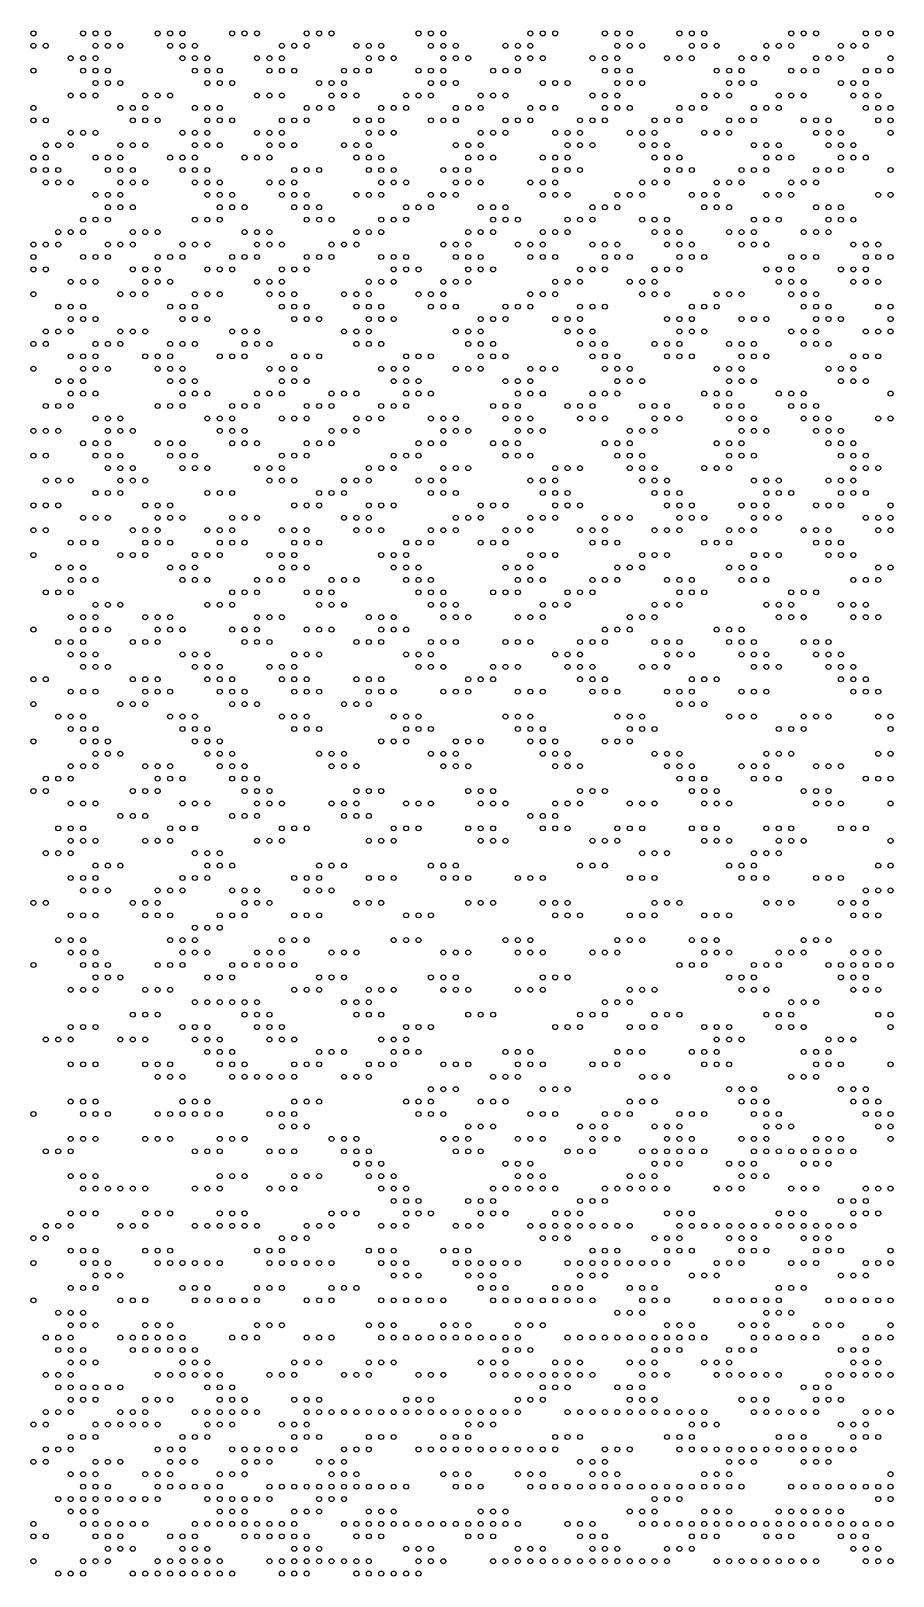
# Model space of a CAD drawing. Header units: millimetres. Extents: x 0 to 280, y 1 to 500.
# Drawn here: x -0.2 to 69.2, y 125.8 to 250.2 of the extents above; entities that cross this region are included whole.
import ezdxf

# ---------------------------------------------------------------- set-up
doc = ezdxf.new("R2010")
doc.units = ezdxf.units.MM
doc.layers.get('0').update_dxf_attribs({"linetype": 'CONTINUOUS'})

msp = doc.modelspace()

# ---------------------------------------------------------------- linework, layer by layer
for centre in [(0, 250), (4, 250), (5, 250), (6, 250), (10, 250), (11, 250), (12, 250), (16, 250), (17, 250), (18, 250), (22, 250), (23, 250), (24, 250), (31, 250), (32, 250), (33, 250), (40, 250), (41, 250), (42, 250), (46, 250), (47, 250), (48, 250), (52, 250), (53, 250), (54, 250), (61, 250), (62, 250), (63, 250), (67, 250), (68, 250), (69, 250), (0, 249), (1, 249), (5, 249), (6, 249), (7, 249), (11, 249), (12, 249), (13, 249), (20, 249), (21, 249), (22, 249), (26, 249), (27, 249), (28, 249), (32, 249), (33, 249), (34, 249), (38, 249), (39, 249), (40, 249), (47, 249), (48, 249), (49, 249), (53, 249), (54, 249), (55, 249), (59, 249), (60, 249), (61, 249), (65, 249), (66, 249), (67, 249), (3, 248), (4, 248), (5, 248), (12, 248), (13, 248), (14, 248), (18, 248), (19, 248), (20, 248), (27, 248), (28, 248), (29, 248), (33, 248), (34, 248), (35, 248), (39, 248), (40, 248), (41, 248), (45, 248), (46, 248), (47, 248), (51, 248), (52, 248), (53, 248), (57, 248), (58, 248), (59, 248), (63, 248), (64, 248), (65, 248), (69, 248), (0, 247), (4, 247), (5, 247), (6, 247), (13, 247), (14, 247), (15, 247), (19, 247), (20, 247), (21, 247), (25, 247), (26, 247), (27, 247), (31, 247), (32, 247), (33, 247), (37, 247), (38, 247), (39, 247), (46, 247), (47, 247), (48, 247), (55, 247), (56, 247), (57, 247), (61, 247), (62, 247), (63, 247), (67, 247), (68, 247), (69, 247), (3, 245), (4, 245), (5, 246), (5, 245), (6, 246), (7, 246), (9, 245), (10, 245), (11, 245), (14, 246), (15, 246), (16, 246), (18, 245), (19, 245), (20, 245), (23, 246), (24, 246), (24, 245), (25, 246), (25, 245), (26, 245), (30, 245), (31, 245), (32, 246), (32, 245), (33, 246), (34, 246), (36, 245), (37, 245), (38, 245), (41, 246), (42, 246), (43, 246), (45, 245), (46, 245), (47, 246), (47, 245), (48, 246), (49, 246), (54, 245), (55, 245), (56, 246), (56, 245), (57, 246), (58, 246), (60, 245), (61, 245), (62, 245), (65, 246), (66, 246), (66, 245), (67, 246), (67, 245), (68, 245), (0, 244), (7, 244), (8, 244), (9, 244), (13, 244), (14, 244), (15, 244), (22, 244), (23, 244), (24, 244), (28, 244), (29, 244), (30, 244), (34, 244), (35, 244), (36, 244), (40, 244), (41, 244), (42, 244), (46, 244), (47, 244), (48, 244), (52, 244), (53, 244), (54, 244), (58, 244), (59, 244), (60, 244), (67, 244), (68, 244), (69, 244), (0, 243), (1, 243), (8, 243), (9, 243), (10, 243), (14, 243), (15, 243), (16, 243), (20, 243), (21, 243), (22, 243), (26, 243), (27, 243), (28, 243), (32, 243), (33, 243), (34, 243), (38, 243), (39, 243), (40, 243), (44, 243), (45, 243), (46, 243), (50, 243), (51, 243), (52, 243), (56, 243), (57, 243), (58, 243), (62, 243), (63, 243), (64, 243), (68, 243), (69, 243), (3, 242), (4, 242), (5, 242), (12, 242), (13, 242), (14, 242), (18, 242), (19, 242), (20, 242), (27, 242), (28, 242), (29, 242), (36, 242), (37, 242), (38, 242), (42, 242), (43, 242), (44, 242), (48, 242), (49, 242), (50, 242), (54, 242), (55, 242), (56, 242), (63, 242), (64, 242), (65, 242), (69, 242), (0, 240), (1, 241), (1, 240), (2, 241), (3, 241), (5, 240), (6, 240), (7, 241), (7, 240), (8, 241), (9, 241), (11, 240), (12, 240), (13, 241), (13, 240), (14, 241), (15, 241), (17, 240), (18, 240), (19, 241), (19, 240), (20, 241), (21, 241), (25, 241), (26, 241), (26, 240), (27, 241), (27, 240), (28, 240), (34, 241), (35, 241), (35, 240), (36, 241), (36, 240), (37, 240), (41, 240), (42, 240), (43, 241), (43, 240), (44, 241), (45, 241), (49, 241), (50, 241), (50, 240), (51, 241), (51, 240), (52, 240), (58, 241), (59, 241), (59, 240), (60, 241), (60, 240), (61, 240), (64, 241), (65, 241), (65, 240), (66, 241), (66, 240), (67, 240), (0, 239), (1, 239), (2, 239), (6, 239), (7, 239), (8, 239), (12, 239), (13, 239), (14, 239), (21, 239), (22, 239), (23, 239), (27, 239), (28, 239), (29, 239), (33, 239), (34, 239), (35, 239), (42, 239), (43, 239), (44, 239), (51, 239), (52, 239), (53, 239), (57, 239), (58, 239), (59, 239), (63, 239), (64, 239), (65, 239), (69, 239), (1, 238), (2, 238), (3, 238), (7, 238), (8, 238), (9, 238), (13, 238), (14, 238), (15, 238), (19, 238), (20, 238), (21, 238), (28, 238), (29, 238), (30, 238), (34, 238), (35, 238), (36, 238), (40, 238), (41, 238), (42, 238), (49, 238), (50, 238), (51, 238), (55, 238), (56, 238), (57, 238), (61, 238), (62, 238), (63, 238), (5, 237), (6, 237), (7, 237), (14, 237), (15, 237), (16, 237), (20, 237), (21, 237), (22, 237), (26, 237), (27, 237), (28, 237), (32, 237), (33, 237), (34, 237), (41, 237), (42, 237), (43, 237), (47, 237), (48, 237), (49, 237), (53, 237), (54, 237), (55, 237), (59, 237), (60, 237), (61, 237), (68, 237), (69, 237), (4, 235), (5, 235), (6, 236), (6, 235), (7, 236), (8, 236), (13, 235), (14, 235), (15, 236), (15, 235), (16, 236), (17, 236), (21, 236), (22, 236), (22, 235), (23, 236), (23, 235), (24, 235), (28, 235), (29, 235), (30, 236), (30, 235), (31, 236), (32, 236), (36, 236), (37, 236), (37, 235), (38, 236), (38, 235), (39, 235), (43, 235), (44, 235), (45, 236), (45, 235), (46, 236), (47, 236), (49, 235), (50, 235), (51, 235), (54, 236), (55, 236), (56, 236), (58, 235), (59, 235), (60, 235), (63, 236), (64, 236), (64, 235), (65, 236), (65, 235), (66, 235), (2, 234), (3, 234), (4, 234), (8, 234), (9, 234), (10, 234), (17, 234), (18, 234), (19, 234), (26, 234), (27, 234), (28, 234), (35, 234), (36, 234), (37, 234), (41, 234), (42, 234), (43, 234), (50, 234), (51, 234), (52, 234), (56, 234), (57, 234), (58, 234), (62, 234), (63, 234), (64, 234), (0, 233), (1, 233), (2, 233), (6, 233), (7, 233), (8, 233), (12, 233), (13, 233), (14, 233), (18, 233), (19, 233), (20, 233), (24, 233), (25, 233), (26, 233), (33, 233), (34, 233), (35, 233), (39, 233), (40, 233), (41, 233), (45, 233), (46, 233), (47, 233), (51, 233), (52, 233), (53, 233), (57, 233), (58, 233), (59, 233), (66, 233), (67, 233), (68, 233), (0, 232), (4, 232), (5, 232), (6, 232), (10, 232), (11, 232), (12, 232), (16, 232), (17, 232), (18, 232), (22, 232), (23, 232), (24, 232), (28, 232), (29, 232), (30, 232), (34, 232), (35, 232), (36, 232), (40, 232), (41, 232), (42, 232), (46, 232), (47, 232), (48, 232), (52, 232), (53, 232), (54, 232), (61, 232), (62, 232), (63, 232), (67, 232), (68, 232), (69, 232), (0, 231), (1, 231), (3, 230), (4, 230), (5, 230), (8, 231), (9, 231), (9, 230), (10, 231), (10, 230), (11, 230), (14, 231), (15, 231), (16, 231), (18, 230), (19, 230), (20, 231), (20, 230), (21, 231), (22, 231), (27, 230), (28, 230), (29, 231), (29, 230), (30, 231), (31, 231), (33, 230), (34, 230), (35, 231), (35, 230), (36, 231), (37, 231), (42, 230), (43, 230), (44, 231), (44, 230), (45, 231), (46, 231), (48, 230), (49, 230), (50, 231), (50, 230), (51, 231), (52, 231), (59, 231), (60, 231), (60, 230), (61, 231), (61, 230), (62, 230), (65, 231), (66, 231), (66, 230), (67, 231), (67, 230), (68, 230), (0, 229), (7, 229), (8, 229), (9, 229), (13, 229), (14, 229), (15, 229), (19, 229), (20, 229), (21, 229), (25, 229), (26, 229), (27, 229), (31, 229), (32, 229), (33, 229), (40, 229), (41, 229), (42, 229), (49, 229), (50, 229), (51, 229), (55, 229), (56, 229), (57, 229), (61, 229), (62, 229), (63, 229), (2, 228), (3, 228), (4, 228), (11, 228), (12, 228), (13, 228), (20, 228), (21, 228), (22, 228), (26, 228), (27, 228), (28, 228), (32, 228), (33, 228), (34, 228), (38, 228), (39, 228), (40, 228), (44, 228), (45, 228), (46, 228), (53, 228), (54, 228), (55, 228), (62, 228), (63, 228), (64, 228), (68, 228), (69, 228), (3, 227), (4, 227), (5, 227), (12, 227), (13, 227), (14, 227), (21, 227), (22, 227), (23, 227), (27, 227), (28, 227), (29, 227), (36, 227), (37, 227), (38, 227), (42, 227), (43, 227), (44, 227), (51, 227), (52, 227), (53, 227), (57, 227), (58, 227), (59, 227), (63, 227), (64, 227), (65, 227), (69, 227), (0, 225), (1, 226), (1, 225), (2, 226), (3, 226), (5, 225), (6, 225), (7, 226), (7, 225), (8, 226), (9, 226), (11, 225), (12, 225), (13, 225), (16, 226), (17, 226), (17, 225), (18, 226), (18, 225), (19, 225), (25, 226), (26, 226), (26, 225), (27, 226), (27, 225), (28, 225), (34, 226), (35, 226), (35, 225), (36, 226), (36, 225), (37, 225), (43, 226), (44, 226), (44, 225), (45, 226), (45, 225), (46, 225), (50, 225), (51, 225), (52, 226), (52, 225), (53, 226), (54, 226), (56, 225), (57, 225), (58, 225), (61, 226), (62, 226), (62, 225), (63, 226), (63, 225), (64, 225), (67, 226), (68, 226), (69, 226), (3, 224), (4, 224), (5, 224), (9, 224), (10, 224), (11, 224), (15, 224), (16, 224), (17, 224), (21, 224), (22, 224), (23, 224), (30, 224), (31, 224), (32, 224), (36, 224), (37, 224), (38, 224), (45, 224), (46, 224), (47, 224), (51, 224), (52, 224), (53, 224), (57, 224), (58, 224), (59, 224), (66, 224), (67, 224), (68, 224), (0, 223), (4, 223), (5, 223), (6, 223), (10, 223), (11, 223), (12, 223), (19, 223), (20, 223), (21, 223), (28, 223), (29, 223), (30, 223), (34, 223), (35, 223), (36, 223), (40, 223), (41, 223), (42, 223), (46, 223), (47, 223), (48, 223), (55, 223), (56, 223), (57, 223), (64, 223), (65, 223), (66, 223), (2, 222), (3, 222), (4, 222), (11, 222), (12, 222), (13, 222), (20, 222), (21, 222), (22, 222), (29, 222), (30, 222), (31, 222), (38, 222), (39, 222), (40, 222), (47, 222), (48, 222), (49, 222), (56, 222), (57, 222), (58, 222), (65, 222), (66, 222), (67, 222), (1, 220), (2, 220), (3, 221), (3, 220), (4, 221), (5, 221), (10, 220), (11, 220), (12, 221), (12, 220), (13, 221), (14, 221), (16, 220), (17, 220), (18, 221), (18, 220), (19, 221), (20, 221), (22, 220), (23, 220), (24, 221), (24, 220), (25, 221), (26, 221), (28, 220), (29, 220), (30, 221), (30, 220), (31, 221), (32, 221), (37, 220), (38, 220), (39, 221), (39, 220), (40, 221), (41, 221), (43, 220), (44, 220), (45, 221), (45, 220), (46, 221), (47, 221), (49, 220), (50, 220), (51, 220), (54, 221), (55, 221), (55, 220), (56, 221), (56, 220), (57, 220), (60, 221), (61, 221), (61, 220), (62, 221), (62, 220), (63, 220), (69, 221), (5, 219), (6, 219), (7, 219), (14, 219), (15, 219), (16, 219), (20, 219), (21, 219), (22, 219), (26, 219), (27, 219), (28, 219), (32, 219), (33, 219), (34, 219), (38, 219), (39, 219), (40, 219), (44, 219), (45, 219), (46, 219), (50, 219), (51, 219), (52, 219), (56, 219), (57, 219), (58, 219), (62, 219), (63, 219), (64, 219), (68, 219), (69, 219), (0, 218), (1, 218), (2, 218), (6, 218), (7, 218), (8, 218), (15, 218), (16, 218), (17, 218), (24, 218), (25, 218), (26, 218), (33, 218), (34, 218), (35, 218), (39, 218), (40, 218), (41, 218), (48, 218), (49, 218), (50, 218), (57, 218), (58, 218), (59, 218), (63, 218), (64, 218), (65, 218), (4, 217), (5, 217), (6, 217), (10, 217), (11, 217), (12, 217), (16, 217), (17, 217), (18, 217), (22, 217), (23, 217), (24, 217), (31, 217), (32, 217), (33, 217), (37, 217), (38, 217), (39, 217), (46, 217), (47, 217), (48, 217), (55, 217), (56, 217), (57, 217), (64, 217), (65, 217), (66, 217), (0, 216), (1, 216), (5, 216), (6, 216), (7, 216), (11, 216), (12, 216), (13, 216), (20, 216), (21, 216), (22, 216), (29, 216), (30, 216), (31, 216), (38, 216), (39, 216), (40, 216), (47, 216), (48, 216), (49, 216), (56, 216), (57, 216), (58, 216), (65, 216), (66, 216), (67, 216), (1, 214), (2, 214), (3, 214), (6, 215), (7, 215), (7, 214), (8, 215), (8, 214), (9, 214), (12, 215), (13, 215), (14, 215), (18, 215), (19, 215), (19, 214), (20, 215), (20, 214), (21, 214), (25, 214), (26, 214), (27, 215), (27, 214), (28, 215), (29, 215), (31, 214), (32, 214), (33, 215), (33, 214), (34, 215), (35, 215), (40, 214), (41, 214), (42, 215), (42, 214), (43, 215), (44, 215), (48, 215), (49, 215), (49, 214), (50, 215), (50, 214), (51, 214), (54, 215), (55, 215), (56, 215), (58, 214), (59, 214), (60, 214), (64, 214), (65, 214), (66, 215), (66, 214), (67, 215), (68, 215), (5, 213), (6, 213), (7, 213), (14, 213), (15, 213), (16, 213), (23, 213), (24, 213), (25, 213), (32, 213), (33, 213), (34, 213), (41, 213), (42, 213), (43, 213), (50, 213), (51, 213), (52, 213), (59, 213), (60, 213), (61, 213), (65, 213), (66, 213), (67, 213), (0, 212), (1, 212), (2, 212), (9, 212), (10, 212), (11, 212), (21, 212), (22, 212), (23, 212), (27, 212), (28, 212), (29, 212), (36, 212), (37, 212), (38, 212), (42, 212), (43, 212), (44, 212), (51, 212), (52, 212), (53, 212), (57, 212), (58, 212), (59, 212), (63, 212), (64, 212), (65, 212), (69, 212), (4, 211), (5, 211), (6, 211), (10, 211), (11, 211), (12, 211), (16, 211), (17, 211), (18, 211), (25, 211), (26, 211), (27, 211), (34, 211), (35, 211), (36, 211), (40, 211), (41, 211), (42, 211), (46, 211), (47, 211), (48, 211), (52, 211), (53, 211), (54, 211), (58, 211), (59, 211), (60, 211), (67, 211), (68, 211), (69, 211), (0, 210), (1, 210), (3, 209), (4, 209), (5, 209), (8, 210), (9, 210), (9, 209), (10, 210), (10, 209), (11, 209), (14, 210), (15, 210), (15, 209), (16, 210), (16, 209), (17, 209), (20, 210), (21, 210), (21, 209), (22, 210), (22, 209), (23, 209), (26, 210), (27, 210), (28, 210), (30, 209), (31, 209), (32, 210), (32, 209), (33, 210), (34, 210), (36, 209), (37, 209), (38, 210), (38, 209), (39, 210), (40, 210), (44, 210), (45, 210), (45, 209), (46, 210), (46, 209), (47, 209), (50, 210), (51, 210), (52, 210), (54, 209), (55, 209), (56, 210), (56, 209), (57, 210), (58, 210), (62, 210), (63, 210), (63, 209), (64, 210), (64, 209), (65, 209), (68, 210), (69, 210), (0, 208), (7, 208), (8, 208), (9, 208), (13, 208), (14, 208), (15, 208), (19, 208), (20, 208), (21, 208), (28, 208), (29, 208), (30, 208), (40, 208), (41, 208), (42, 208), (49, 208), (50, 208), (51, 208), (58, 208), (59, 208), (60, 208), (64, 208), (65, 208), (66, 208), (2, 207), (3, 207), (4, 207), (11, 207), (12, 207), (13, 207), (20, 207), (21, 207), (22, 207), (29, 207), (30, 207), (31, 207), (38, 207), (39, 207), (40, 207), (47, 207), (48, 207), (49, 207), (56, 207), (57, 207), (58, 207), (68, 207), (69, 207), (3, 206), (4, 206), (5, 206), (12, 206), (13, 206), (14, 206), (18, 206), (19, 206), (20, 206), (24, 206), (25, 206), (26, 206), (30, 206), (31, 206), (32, 206), (39, 206), (40, 206), (41, 206), (45, 206), (46, 206), (47, 206), (51, 206), (52, 206), (53, 206), (57, 206), (58, 206), (59, 206), (66, 206), (67, 206), (68, 206), (1, 205), (2, 205), (3, 205), (5, 204), (6, 204), (7, 204), (14, 204), (15, 204), (16, 205), (16, 204), (17, 205), (18, 205), (22, 205), (23, 205), (23, 204), (24, 205), (24, 204), (25, 204), (31, 205), (32, 205), (32, 204), (33, 205), (33, 204), (34, 204), (37, 205), (38, 205), (39, 205), (41, 204), (42, 204), (43, 205), (43, 204), (44, 205), (45, 205), (50, 204), (51, 204), (52, 205), (52, 204), (53, 205), (54, 205), (59, 204), (60, 204), (61, 205), (61, 204), (62, 205), (63, 205), (65, 204), (66, 204), (67, 204), (3, 203), (4, 203), (5, 203), (9, 203), (10, 203), (11, 203), (18, 203), (19, 203), (20, 203), (27, 203), (28, 203), (29, 203), (33, 203), (34, 203), (35, 203), (39, 203), (40, 203), (41, 203), (48, 203), (49, 203), (50, 203), (60, 203), (61, 203), (62, 203), (66, 203), (67, 203), (68, 203), (0, 202), (4, 202), (5, 202), (6, 202), (10, 202), (11, 202), (12, 202), (16, 202), (17, 202), (18, 202), (22, 202), (23, 202), (24, 202), (28, 202), (29, 202), (30, 202), (46, 202), (47, 202), (48, 202), (55, 202), (56, 202), (57, 202), (2, 201), (3, 201), (4, 201), (8, 201), (9, 201), (10, 201), (17, 201), (18, 201), (19, 201), (26, 201), (27, 201), (28, 201), (32, 201), (33, 201), (34, 201), (38, 201), (39, 201), (40, 201), (44, 201), (45, 201), (46, 201), (50, 201), (51, 201), (52, 201), (56, 201), (57, 201), (58, 201), (62, 201), (63, 201), (64, 201), (3, 200), (4, 200), (4, 199), (5, 200), (5, 199), (6, 199), (12, 200), (13, 200), (13, 199), (14, 200), (14, 199), (15, 199), (19, 199), (20, 199), (21, 200), (21, 199), (22, 200), (23, 200), (30, 200), (31, 200), (31, 199), (32, 200), (32, 199), (33, 199), (37, 199), (38, 199), (39, 199), (42, 200), (43, 200), (43, 199), (44, 200), (44, 199), (45, 199), (49, 199), (50, 199), (51, 200), (51, 199), (52, 200), (53, 200), (57, 200), (58, 200), (58, 199), (59, 200), (59, 199), (60, 199), (63, 200), (64, 200), (64, 199), (65, 200), (65, 199), (66, 199), (0, 198), (1, 198), (8, 198), (9, 198), (10, 198), (14, 198), (15, 198), (16, 198), (20, 198), (21, 198), (22, 198), (26, 198), (27, 198), (28, 198), (35, 198), (36, 198), (37, 198), (44, 198), (45, 198), (46, 198), (53, 198), (54, 198), (55, 198), (65, 198), (66, 198), (67, 198), (3, 197), (4, 197), (5, 197), (9, 197), (10, 197), (11, 197), (15, 197), (16, 197), (17, 197), (21, 197), (22, 197), (23, 197), (27, 197), (28, 197), (29, 197), (33, 197), (34, 197), (35, 197), (39, 197), (40, 197), (41, 197), (45, 197), (46, 197), (47, 197), (51, 197), (52, 197), (53, 197), (57, 197), (58, 197), (59, 197), (66, 197), (67, 197), (68, 197), (0, 196), (7, 196), (8, 196), (9, 196), (16, 196), (17, 196), (18, 196), (25, 196), (26, 196), (27, 196), (52, 196), (53, 196), (54, 196), (2, 195), (3, 195), (3, 194), (4, 195), (4, 194), (5, 194), (11, 195), (12, 195), (12, 194), (13, 195), (13, 194), (14, 194), (20, 195), (21, 195), (21, 194), (22, 195), (22, 194), (23, 194), (29, 195), (30, 195), (30, 194), (31, 195), (31, 194), (32, 194), (38, 195), (39, 195), (39, 194), (40, 195), (40, 194), (41, 194), (47, 195), (48, 195), (48, 194), (49, 195), (49, 194), (50, 194), (56, 195), (57, 195), (58, 195), (60, 194), (61, 194), (62, 195), (62, 194), (63, 195), (64, 195), (68, 195), (69, 195), (69, 194), (0, 193), (4, 193), (5, 193), (6, 193), (13, 193), (14, 193), (15, 193), (28, 193), (29, 193), (30, 193), (34, 193), (35, 193), (36, 193), (40, 193), (41, 193), (42, 193), (46, 193), (47, 193), (48, 193), (5, 192), (6, 192), (7, 192), (14, 192), (15, 192), (16, 192), (23, 192), (24, 192), (25, 192), (32, 192), (33, 192), (34, 192), (41, 192), (42, 192), (43, 192), (50, 192), (51, 192), (52, 192), (59, 192), (60, 192), (61, 192), (68, 192), (69, 192), (3, 191), (4, 191), (5, 191), (9, 191), (10, 191), (11, 191), (15, 191), (16, 191), (17, 191), (24, 191), (25, 191), (26, 191), (33, 191), (34, 191), (35, 191), (42, 191), (43, 191), (44, 191), (51, 191), (52, 191), (53, 191), (57, 191), (58, 191), (59, 191), (63, 191), (64, 191), (65, 191), (0, 189), (1, 190), (1, 189), (2, 190), (3, 190), (8, 189), (9, 189), (10, 190), (10, 189), (11, 190), (12, 190), (16, 190), (17, 190), (17, 189), (18, 190), (18, 189), (19, 189), (26, 189), (27, 189), (28, 189), (35, 189), (36, 189), (37, 189), (44, 189), (45, 189), (46, 189), (52, 190), (53, 190), (53, 189), (54, 190), (54, 189), (55, 189), (58, 190), (59, 190), (60, 190), (62, 189), (63, 189), (64, 189), (67, 190), (68, 190), (69, 190), (3, 188), (4, 188), (5, 188), (12, 188), (13, 188), (14, 188), (18, 188), (19, 188), (20, 188), (24, 188), (25, 188), (26, 188), (30, 188), (31, 188), (32, 188), (36, 188), (37, 188), (38, 188), (42, 188), (43, 188), (44, 188), (48, 188), (49, 188), (50, 188), (54, 188), (55, 188), (56, 188), (63, 188), (64, 188), (65, 188), (69, 188), (7, 187), (8, 187), (9, 187), (16, 187), (17, 187), (18, 187), (25, 187), (26, 187), (27, 187), (40, 187), (41, 187), (42, 187), (2, 186), (3, 186), (4, 186), (11, 186), (12, 186), (13, 186), (20, 186), (21, 186), (22, 186), (29, 186), (30, 186), (31, 186), (35, 186), (36, 186), (37, 186), (41, 186), (42, 186), (43, 186), (47, 186), (48, 186), (49, 186), (53, 186), (54, 186), (55, 186), (59, 186), (60, 186), (61, 186), (65, 186), (66, 186), (67, 186), (1, 184), (2, 184), (3, 185), (3, 184), (4, 185), (5, 185), (9, 185), (10, 185), (11, 185), (13, 184), (14, 184), (15, 184), (18, 185), (19, 185), (20, 185), (27, 185), (28, 185), (29, 185), (36, 185), (37, 185), (38, 185), (45, 185), (46, 185), (47, 185), (49, 184), (50, 184), (51, 184), (54, 185), (55, 185), (56, 185), (58, 184), (59, 184), (60, 185), (60, 184), (61, 185), (62, 185), (69, 185), (5, 183), (6, 183), (7, 183), (14, 183), (15, 183), (16, 183), (23, 183), (24, 183), (25, 183), (32, 183), (33, 183), (34, 183), (44, 183), (45, 183), (46, 183), (56, 183), (57, 183), (58, 183), (68, 183), (69, 183), (3, 182), (4, 182), (5, 182), (12, 182), (13, 182), (14, 182), (21, 182), (22, 182), (23, 182), (27, 182), (28, 182), (29, 182), (33, 182), (34, 182), (35, 182), (39, 182), (40, 182), (41, 182), (48, 182), (49, 182), (50, 182), (57, 182), (58, 182), (59, 182), (63, 182), (64, 182), (65, 182), (4, 181), (5, 181), (6, 181), (10, 181), (11, 181), (12, 181), (16, 181), (17, 181), (18, 181), (22, 181), (23, 181), (24, 181), (67, 181), (68, 181), (69, 181), (0, 180), (1, 180), (3, 179), (4, 179), (5, 179), (8, 180), (9, 180), (9, 179), (10, 180), (10, 179), (11, 179), (15, 179), (16, 179), (17, 180), (17, 179), (18, 180), (19, 180), (21, 179), (22, 179), (23, 179), (26, 180), (27, 180), (28, 180), (30, 179), (31, 179), (32, 179), (35, 180), (36, 180), (37, 180), (41, 180), (42, 180), (42, 179), (43, 180), (43, 179), (44, 179), (48, 179), (49, 179), (50, 180), (50, 179), (51, 180), (52, 180), (54, 179), (55, 179), (56, 179), (59, 180), (60, 180), (61, 180), (65, 180), (66, 180), (66, 179), (67, 180), (67, 179), (68, 179), (13, 178), (14, 178), (15, 178), (2, 177), (3, 177), (4, 177), (11, 177), (12, 177), (13, 177), (20, 177), (21, 177), (22, 177), (29, 177), (30, 177), (31, 177), (38, 177), (39, 177), (40, 177), (47, 177), (48, 177), (49, 177), (53, 177), (54, 177), (55, 177), (62, 177), (63, 177), (64, 177), (3, 176), (4, 176), (5, 176), (12, 176), (13, 176), (14, 176), (18, 176), (19, 176), (20, 176), (24, 176), (25, 176), (26, 176), (33, 176), (34, 176), (35, 176), (39, 176), (40, 176), (41, 176), (45, 176), (46, 176), (47, 176), (54, 176), (55, 176), (56, 176), (60, 176), (61, 176), (62, 176), (66, 176), (67, 176), (68, 176), (0, 175), (4, 175), (5, 175), (5, 174), (6, 175), (6, 174), (7, 174), (10, 175), (11, 175), (12, 175), (14, 174), (15, 174), (16, 175), (16, 174), (17, 175), (18, 175), (19, 175), (20, 175), (21, 175), (23, 174), (24, 174), (25, 174), (32, 174), (33, 174), (34, 174), (41, 174), (42, 174), (43, 174), (52, 175), (53, 175), (54, 175), (56, 174), (57, 174), (58, 175), (58, 174), (59, 175), (60, 175), (64, 175), (65, 175), (65, 174), (66, 175), (66, 174), (67, 175), (67, 174), (68, 175), (69, 175), (3, 173), (4, 173), (5, 173), (9, 173), (10, 173), (11, 173), (21, 173), (22, 173), (23, 173), (27, 173), (28, 173), (29, 173), (33, 173), (34, 173), (35, 173), (39, 173), (40, 173), (41, 173), (48, 173), (49, 173), (50, 173), (57, 173), (58, 173), (59, 173), (66, 173), (67, 173), (68, 173), (13, 172), (14, 172), (15, 172), (16, 172), (17, 172), (18, 172), (25, 172), (26, 172), (27, 172), (46, 172), (47, 172), (48, 172), (61, 172), (62, 172), (63, 172), (8, 171), (9, 171), (10, 171), (17, 171), (18, 171), (19, 171), (26, 171), (27, 171), (28, 171), (35, 171), (36, 171), (37, 171), (44, 171), (45, 171), (46, 171), (50, 171), (51, 171), (52, 171), (59, 171), (60, 171), (61, 171), (68, 171), (69, 171), (1, 169), (2, 169), (3, 170), (3, 169), (4, 170), (5, 170), (7, 169), (8, 169), (9, 169), (12, 170), (13, 170), (13, 169), (14, 170), (14, 169), (15, 169), (18, 170), (19, 170), (19, 169), (20, 170), (20, 169), (21, 169), (28, 169), (29, 169), (30, 170), (30, 169), (31, 170), (32, 170), (42, 170), (43, 170), (44, 170), (48, 170), (49, 170), (50, 170), (54, 170), (55, 170), (55, 169), (56, 170), (56, 169), (57, 169), (60, 170), (61, 170), (62, 170), (64, 169), (65, 169), (66, 169), (69, 170), (14, 168), (15, 168), (16, 168), (23, 168), (24, 168), (25, 168), (29, 168), (30, 168), (31, 168), (38, 168), (39, 168), (40, 168), (47, 168), (48, 168), (49, 168), (53, 168), (54, 168), (55, 168), (62, 168), (63, 168), (64, 168), (3, 167), (4, 167), (5, 167), (9, 167), (10, 167), (11, 167), (15, 167), (16, 167), (17, 167), (21, 167), (22, 167), (23, 167), (27, 167), (28, 167), (29, 167), (33, 167), (34, 167), (35, 167), (39, 167), (40, 167), (41, 167), (45, 167), (46, 167), (47, 167), (54, 167), (55, 167), (56, 167), (63, 167), (64, 167), (65, 167), (69, 167), (10, 166), (11, 166), (12, 166), (16, 166), (17, 166), (18, 166), (19, 166), (20, 166), (21, 166), (25, 166), (26, 166), (27, 166), (37, 166), (38, 166), (39, 166), (49, 166), (50, 166), (51, 166), (61, 166), (62, 166), (63, 166), (32, 165), (33, 165), (34, 165), (41, 165), (42, 165), (43, 165), (56, 165), (57, 165), (58, 165), (65, 165), (66, 165), (67, 165), (0, 163), (3, 164), (4, 164), (4, 163), (5, 164), (5, 163), (6, 163), (10, 163), (11, 163), (12, 164), (12, 163), (13, 164), (13, 163), (14, 164), (14, 163), (15, 163), (19, 163), (20, 163), (21, 164), (21, 163), (22, 164), (23, 164), (30, 164), (31, 164), (31, 163), (32, 164), (32, 163), (33, 163), (36, 164), (37, 164), (38, 164), (40, 163), (41, 163), (42, 163), (46, 163), (47, 163), (48, 164), (48, 163), (49, 164), (50, 164), (52, 163), (53, 163), (54, 163), (57, 164), (58, 164), (58, 163), (59, 164), (59, 163), (60, 163), (66, 164), (67, 164), (67, 163), (68, 164), (68, 163), (69, 163), (20, 162), (21, 162), (22, 162), (35, 162), (36, 162), (37, 162), (44, 162), (45, 162), (46, 162), (50, 162), (51, 162), (52, 162), (59, 162), (60, 162), (61, 162), (68, 162), (69, 162), (3, 161), (4, 161), (5, 161), (9, 161), (10, 161), (11, 161), (15, 161), (16, 161), (17, 161), (24, 161), (25, 161), (26, 161), (33, 161), (34, 161), (35, 161), (39, 161), (40, 161), (41, 161), (45, 161), (46, 161), (47, 161), (51, 161), (52, 161), (53, 161), (57, 161), (58, 161), (59, 161), (63, 161), (64, 161), (65, 161), (69, 161), (1, 160), (2, 160), (3, 160), (13, 160), (14, 160), (15, 160), (19, 160), (20, 160), (21, 160), (25, 160), (26, 160), (27, 160), (34, 160), (35, 160), (36, 160), (43, 160), (44, 160), (45, 160), (49, 160), (50, 160), (51, 160), (52, 160), (53, 160), (54, 160), (58, 160), (59, 160), (60, 160), (61, 160), (62, 160), (63, 160), (64, 160), (65, 160), (66, 160), (3, 158), (4, 158), (5, 158), (15, 158), (16, 158), (17, 158), (21, 158), (22, 158), (23, 158), (26, 159), (27, 159), (27, 158), (28, 159), (28, 158), (29, 158), (38, 159), (39, 159), (39, 158), (40, 159), (40, 158), (41, 158), (48, 158), (49, 158), (50, 159), (50, 158), (51, 159), (52, 159), (56, 159), (57, 159), (57, 158), (58, 159), (58, 158), (59, 158), (62, 159), (63, 159), (64, 159), (4, 157), (5, 157), (6, 157), (7, 157), (8, 157), (9, 157), (13, 157), (14, 157), (15, 157), (19, 157), (20, 157), (21, 157), (28, 157), (29, 157), (30, 157), (37, 157), (38, 157), (39, 157), (40, 157), (41, 157), (42, 157), (46, 157), (47, 157), (48, 157), (49, 157), (50, 157), (51, 157), (55, 157), (56, 157), (57, 157), (61, 157), (62, 157), (63, 157), (67, 157), (68, 157), (69, 157), (29, 156), (30, 156), (31, 156), (35, 156), (36, 156), (37, 156), (44, 156), (45, 156), (46, 156), (65, 156), (66, 156), (67, 156), (3, 155), (4, 155), (5, 155), (9, 155), (10, 155), (11, 155), (15, 155), (16, 155), (17, 155), (24, 155), (25, 155), (26, 155), (30, 155), (31, 155), (32, 155), (36, 155), (37, 155), (38, 155), (42, 155), (43, 155), (44, 155), (51, 155), (52, 155), (53, 155), (60, 155), (61, 155), (62, 155), (66, 155), (67, 155), (68, 155), (0, 153), (1, 154), (1, 153), (2, 154), (3, 154), (7, 154), (8, 154), (9, 154), (13, 154), (14, 154), (15, 154), (16, 154), (17, 154), (18, 154), (20, 153), (21, 153), (22, 154), (22, 153), (23, 154), (24, 154), (28, 154), (29, 154), (30, 154), (34, 154), (35, 154), (36, 154), (40, 154), (41, 154), (41, 153), (42, 154), (42, 153), (43, 154), (43, 153), (44, 154), (45, 154), (46, 154), (47, 154), (48, 154), (50, 153), (51, 153), (52, 154), (52, 153), (53, 154), (54, 154), (55, 154), (56, 154), (56, 153), (57, 154), (57, 153), (58, 154), (58, 153), (59, 154), (60, 154), (61, 154), (62, 154), (62, 153), (63, 154), (63, 153), (64, 154), (64, 153), (65, 154), (66, 154), (3, 152), (4, 152), (5, 152), (9, 152), (10, 152), (11, 152), (18, 152), (19, 152), (20, 152), (27, 152), (28, 152), (29, 152), (33, 152), (34, 152), (35, 152), (45, 152), (46, 152), (47, 152), (51, 152), (52, 152), (53, 152), (57, 152), (58, 152), (59, 152), (63, 152), (64, 152), (65, 152), (69, 152), (0, 151), (4, 151), (5, 151), (6, 151), (10, 151), (11, 151), (12, 151), (13, 151), (14, 151), (15, 151), (19, 151), (20, 151), (21, 151), (22, 151), (23, 151), (24, 151), (28, 151), (29, 151), (30, 151), (34, 151), (35, 151), (36, 151), (37, 151), (38, 151), (39, 151), (43, 151), (44, 151), (45, 151), (46, 151), (47, 151), (48, 151), (49, 151), (50, 151), (51, 151), (55, 151), (56, 151), (57, 151), (61, 151), (62, 151), (63, 151), (67, 151), (68, 151), (69, 151), (5, 150), (6, 150), (7, 150), (29, 150), (30, 150), (31, 150), (35, 150), (36, 150), (37, 150), (44, 150), (45, 150), (46, 150), (53, 150), (54, 150), (55, 150), (65, 150), (66, 150), (67, 150), (0, 148), (3, 149), (4, 149), (5, 149), (7, 148), (8, 148), (9, 148), (12, 149), (13, 149), (13, 148), (14, 149), (14, 148), (15, 148), (16, 148), (17, 148), (18, 149), (18, 148), (19, 149), (20, 149), (22, 148), (23, 148), (24, 149), (24, 148), (25, 149), (26, 149), (28, 148), (29, 148), (30, 148), (31, 148), (32, 148), (33, 148), (36, 149), (37, 149), (37, 148), (38, 149), (38, 148), (39, 148), (40, 148), (41, 148), (42, 149), (42, 148), (43, 149), (43, 148), (44, 149), (44, 148), (45, 148), (48, 149), (49, 149), (49, 148), (50, 149), (50, 148), (51, 148), (55, 148), (56, 148), (57, 148), (58, 148), (59, 148), (60, 149), (60, 148), (61, 149), (62, 149), (64, 148), (65, 148), (66, 148), (67, 148), (68, 148), (69, 148), (2, 147), (3, 147), (4, 147), (47, 147), (48, 147), (49, 147), (59, 147), (60, 147), (61, 147), (3, 146), (4, 146), (5, 146), (9, 146), (10, 146), (11, 146), (18, 146), (19, 146), (20, 146), (27, 146), (28, 146), (29, 146), (33, 146), (34, 146), (35, 146), (39, 146), (40, 146), (41, 146), (51, 146), (52, 146), (53, 146), (57, 146), (58, 146), (59, 146), (63, 146), (64, 146), (65, 146), (69, 146), (1, 145), (2, 145), (3, 145), (7, 145), (8, 145), (9, 145), (10, 145), (11, 145), (12, 145), (16, 145), (17, 145), (18, 145), (22, 145), (23, 145), (24, 145), (28, 145), (29, 145), (30, 145), (31, 145), (32, 145), (33, 145), (34, 145), (35, 145), (36, 145), (37, 145), (38, 145), (39, 145), (43, 145), (44, 145), (45, 145), (46, 145), (47, 145), (48, 145), (49, 145), (50, 145), (51, 145), (52, 145), (53, 145), (54, 145), (58, 145), (59, 145), (60, 145), (61, 145), (62, 145), (63, 145), (67, 145), (68, 145), (69, 145), (2, 144), (3, 144), (3, 143), (4, 144), (4, 143), (5, 143), (8, 144), (9, 144), (10, 144), (11, 144), (12, 144), (12, 143), (13, 144), (13, 143), (14, 143), (21, 143), (22, 143), (23, 143), (27, 143), (28, 143), (29, 143), (36, 143), (37, 143), (38, 144), (38, 143), (39, 144), (40, 144), (42, 143), (43, 143), (44, 143), (48, 143), (49, 143), (50, 144), (50, 143), (51, 144), (52, 144), (54, 143), (55, 143), (56, 144), (56, 143), (57, 144), (58, 144), (65, 144), (66, 144), (66, 143), (67, 144), (67, 143), (68, 143), (1, 142), (2, 142), (3, 142), (10, 142), (11, 142), (12, 142), (13, 142), (14, 142), (15, 142), (19, 142), (20, 142), (21, 142), (25, 142), (26, 142), (27, 142), (31, 142), (32, 142), (33, 142), (37, 142), (38, 142), (39, 142), (40, 142), (41, 142), (42, 142), (43, 142), (44, 142), (45, 142), (49, 142), (50, 142), (51, 142), (55, 142), (56, 142), (57, 142), (58, 142), (59, 142), (60, 142), (64, 142), (65, 142), (66, 142), (67, 142), (68, 142), (69, 142), (2, 141), (3, 141), (4, 141), (5, 141), (6, 141), (7, 141), (14, 141), (15, 141), (16, 141), (41, 141), (42, 141), (43, 141), (47, 141), (48, 141), (49, 141), (62, 141), (63, 141), (64, 141), (3, 140), (4, 140), (5, 140), (9, 140), (10, 140), (11, 140), (15, 140), (16, 140), (17, 140), (21, 140), (22, 140), (23, 140), (30, 140), (31, 140), (32, 140), (39, 140), (40, 140), (41, 140), (48, 140), (49, 140), (50, 140), (57, 140), (58, 140), (59, 140), (63, 140), (64, 140), (65, 140), (0, 138), (1, 139), (1, 138), (2, 139), (3, 139), (5, 138), (6, 138), (7, 139), (7, 138), (8, 139), (8, 138), (9, 139), (9, 138), (10, 138), (13, 139), (14, 139), (14, 138), (15, 139), (15, 138), (16, 139), (16, 138), (17, 139), (18, 139), (20, 138), (21, 138), (22, 139), (22, 138), (23, 139), (24, 139), (25, 139), (26, 139), (27, 139), (28, 139), (29, 139), (30, 139), (31, 139), (32, 139), (33, 139), (34, 139), (35, 139), (35, 138), (36, 139), (36, 138), (37, 139), (37, 138), (38, 139), (39, 139), (43, 139), (44, 139), (45, 139), (46, 139), (47, 139), (48, 139), (49, 139), (50, 139), (51, 139), (52, 139), (53, 139), (53, 138), (54, 139), (54, 138), (55, 138), (58, 139), (59, 139), (60, 139), (61, 139), (62, 139), (63, 139), (65, 138), (66, 138), (67, 139), (67, 138), (68, 139), (69, 139), (3, 137), (4, 137), (5, 137), (12, 137), (13, 137), (14, 137), (21, 137), (22, 137), (23, 137), (27, 137), (28, 137), (29, 137), (33, 137), (34, 137), (35, 137), (42, 137), (43, 137), (44, 137), (51, 137), (52, 137), (53, 137), (60, 137), (61, 137), (62, 137), (66, 137), (67, 137), (68, 137), (1, 136), (2, 136), (3, 136), (10, 136), (11, 136), (12, 136), (16, 136), (17, 136), (18, 136), (19, 136), (20, 136), (21, 136), (25, 136), (26, 136), (27, 136), (31, 136), (32, 136), (33, 136), (34, 136), (35, 136), (36, 136), (37, 136), (38, 136), (39, 136), (40, 136), (41, 136), (42, 136), (46, 136), (47, 136), (48, 136), (52, 136), (53, 136), (54, 136), (55, 136), (56, 136), (57, 136), (58, 136), (59, 136), (60, 136), (61, 136), (62, 136), (63, 136), (64, 136), (65, 136), (66, 136), (0, 135), (1, 135), (5, 135), (6, 135), (7, 135), (11, 135), (12, 135), (13, 135), (17, 135), (18, 135), (19, 135), (23, 135), (24, 135), (25, 135), (44, 135), (45, 135), (46, 135), (56, 135), (57, 135), (58, 135), (62, 135), (63, 135), (64, 135), (3, 134), (4, 134), (4, 133), (5, 134), (5, 133), (6, 133), (9, 134), (10, 134), (10, 133), (11, 134), (11, 133), (12, 133), (13, 133), (14, 133), (15, 134), (15, 133), (16, 134), (17, 134), (19, 133), (20, 133), (21, 133), (22, 133), (23, 133), (24, 134), (24, 133), (25, 134), (25, 133), (26, 134), (26, 133), (27, 133), (28, 133), (29, 133), (30, 133), (33, 134), (34, 134), (34, 133), (35, 134), (35, 133), (36, 133), (39, 134), (40, 134), (40, 133), (41, 134), (41, 133), (42, 133), (43, 133), (44, 133), (45, 134), (45, 133), (46, 134), (46, 133), (47, 134), (47, 133), (48, 133), (49, 133), (50, 133), (51, 133), (52, 133), (53, 133), (54, 134), (54, 133), (55, 134), (55, 133), (56, 134), (56, 133), (57, 133), (61, 133), (62, 133), (63, 133), (64, 133), (65, 133), (66, 133), (67, 133), (68, 133), (69, 134), (69, 133), (2, 132), (3, 132), (4, 132), (5, 132), (6, 132), (7, 132), (8, 132), (9, 132), (10, 132), (14, 132), (15, 132), (16, 132), (17, 132), (18, 132), (19, 132), (23, 132), (24, 132), (25, 132), (50, 132), (51, 132), (52, 132), (68, 132), (69, 132), (3, 131), (4, 131), (5, 131), (15, 131), (16, 131), (17, 131), (21, 131), (22, 131), (23, 131), (27, 131), (28, 131), (29, 131), (36, 131), (37, 131), (38, 131), (48, 131), (49, 131), (50, 131), (54, 131), (55, 131), (56, 131), (60, 131), (61, 131), (62, 131), (63, 131), (64, 131), (65, 131), (0, 130), (4, 130), (5, 130), (6, 130), (7, 130), (8, 130), (9, 130), (13, 130), (14, 130), (15, 130), (16, 130), (17, 130), (18, 130), (19, 130), (20, 130), (21, 130), (25, 130), (26, 130), (27, 130), (28, 130), (29, 130), (30, 130), (31, 130), (32, 130), (33, 130), (34, 130), (35, 130), (36, 130), (37, 130), (38, 130), (39, 130), (43, 130), (44, 130), (45, 130), (49, 130), (50, 130), (51, 130), (52, 130), (53, 130), (54, 130), (55, 130), (56, 130), (57, 130), (58, 130), (59, 130), (60, 130), (61, 130), (62, 130), (63, 130), (64, 130), (65, 130), (66, 130), (67, 130), (68, 130), (69, 130), (0, 129), (1, 129), (5, 129), (6, 129), (6, 128), (7, 129), (7, 128), (8, 128), (11, 129), (12, 129), (12, 128), (13, 129), (13, 128), (14, 128), (17, 129), (18, 129), (19, 129), (20, 129), (21, 129), (21, 128), (22, 129), (22, 128), (23, 128), (26, 129), (27, 129), (28, 129), (30, 128), (31, 128), (32, 128), (35, 129), (36, 129), (37, 129), (39, 128), (40, 128), (41, 128), (44, 129), (45, 129), (45, 128), (46, 129), (46, 128), (47, 128), (51, 128), (52, 128), (53, 129), (53, 128), (54, 129), (55, 129), (59, 129), (60, 129), (61, 129), (65, 129), (66, 129), (66, 128), (67, 129), (67, 128), (68, 128), (0, 127), (4, 127), (5, 127), (6, 127), (10, 127), (11, 127), (12, 127), (13, 127), (14, 127), (15, 127), (19, 127), (20, 127), (21, 127), (22, 127), (23, 127), (24, 127), (25, 127), (26, 127), (27, 127), (31, 127), (32, 127), (33, 127), (37, 127), (38, 127), (39, 127), (40, 127), (41, 127), (42, 127), (43, 127), (44, 127), (45, 127), (46, 127), (47, 127), (48, 127), (49, 127), (50, 127), (51, 127), (55, 127), (56, 127), (57, 127), (58, 127), (59, 127), (60, 127), (61, 127), (62, 127), (63, 127), (67, 127), (68, 127), (69, 127), (2, 126), (3, 126), (4, 126), (8, 126), (9, 126), (10, 126), (11, 126), (12, 126), (13, 126), (14, 126), (15, 126), (16, 126), (20, 126), (21, 126), (22, 126), (26, 126), (27, 126), (28, 126), (29, 126), (30, 126), (31, 126)]:
    msp.add_circle(centre, 0.2)

doc.saveas('drawing.dxf')
